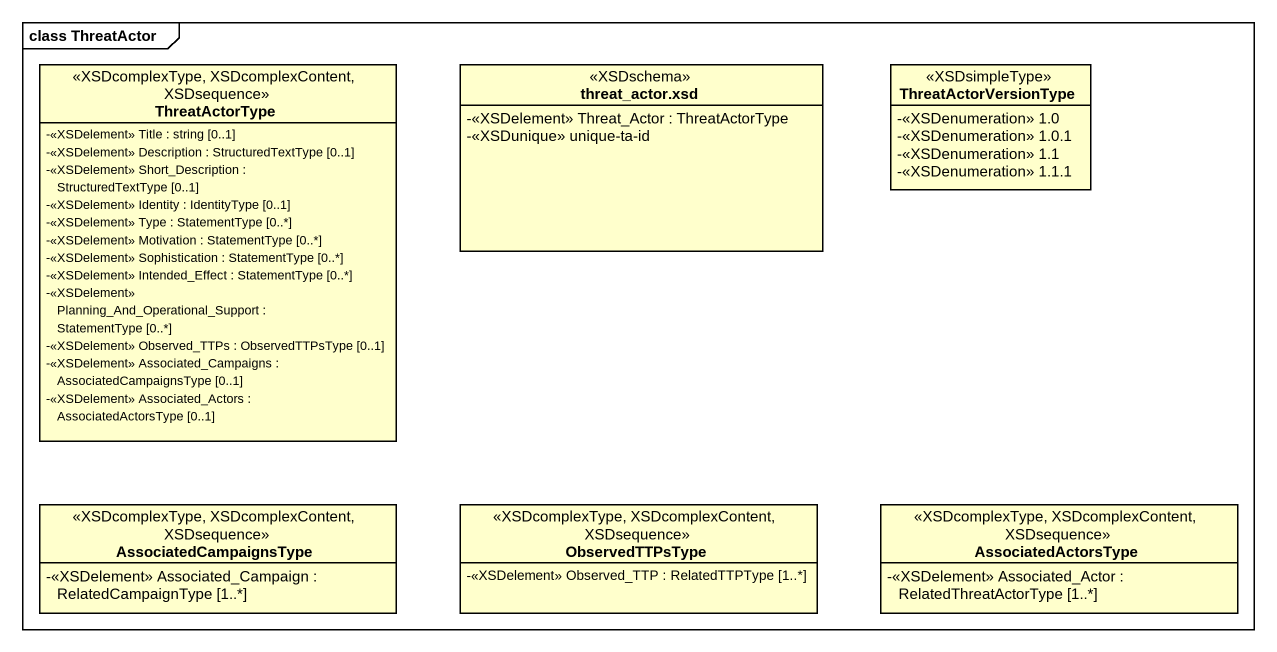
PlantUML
@startuml
mainframe class ThreatActor
hide circle
hide empty members
skinparam classAttributeIconSize 0
class ThreatActorType <<XSDcomplexType, XSDcomplexContent, XSDsequence>> {
  -<<XSDelement>> Title : string [0..1]
  -<<XSDelement>> Description : StructuredTextType [0..1]
  -<<XSDelement>> Short_Description : StructuredTextType [0..1]
  -<<XSDelement>> Identity : IdentityType [0..1]
  -<<XSDelement>> Type : StatementType [0..*]
  -<<XSDelement>> Motivation : StatementType [0..*]
  -<<XSDelement>> Sophistication : StatementType [0..*]
  -<<XSDelement>> Intended_Effect : StatementType [0..*]
  -<<XSDelement>> Planning_And_Operational_Support : StatementType [0..*]
  -<<XSDelement>> Observed_TTPs : ObservedTTPsType [0..1]
  -<<XSDelement>> Associated_Campaigns : AssociatedCampaignsType [0..1]
  -<<XSDelement>> Associated_Actors : AssociatedActorsType [0..1]
}
class "threat_actor.xsd" as threat_actor_xsd <<XSDschema>> {
  -<<XSDelement>> Threat_Actor : ThreatActorType
  -<<XSDunique>> unique-ta-id
}
class ThreatActorVersionType <<XSDsimpleType>> {
  -<<XSDenumeration>> 1.0
  -<<XSDenumeration>> 1.0.1
  -<<XSDenumeration>> 1.1
  -<<XSDenumeration>> 1.1.1
}
class AssociatedCampaignsType <<XSDcomplexType, XSDcomplexContent, XSDsequence>> {
  -<<XSDelement>> Associated_Campaign : RelatedCampaignType [1..*]
}
class ObservedTTPsType <<XSDcomplexType, XSDcomplexContent, XSDsequence>> {
  -<<XSDelement>> Observed_TTP : RelatedTTPType [1..*]
}
class AssociatedActorsType <<XSDcomplexType, XSDcomplexContent, XSDsequence>> {
  -<<XSDelement>> Associated_Actor : RelatedThreatActorType [1..*]
}
@enduml
